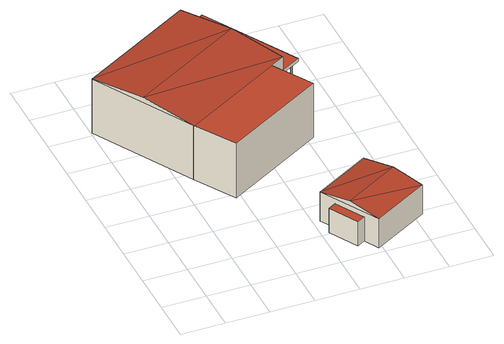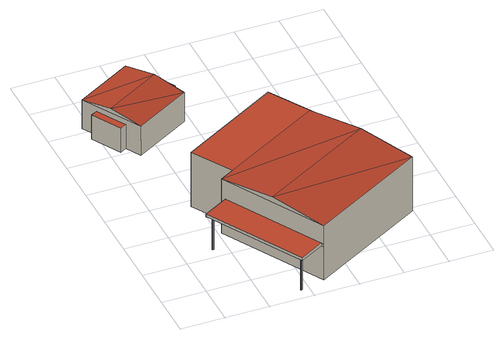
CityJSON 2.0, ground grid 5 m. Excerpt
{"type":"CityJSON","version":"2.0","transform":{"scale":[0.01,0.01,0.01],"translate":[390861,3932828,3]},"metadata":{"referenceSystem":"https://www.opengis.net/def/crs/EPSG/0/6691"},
"CityObjects":{
"building1":{"type":"Building","attributes":{"大字・町コード":"42","町・丁目コード":"3","13+区市町村コード+大字・町コード+町・丁目コード":"13111042003","measuredHeight":7.6,"BuildingDetailAttribute.buildingRoofEdgeArea":258.48,"BuildingDetailAttribute.districtsAndZonesType":"11","BuildingDetailAttribute.surveyYear":2016,"BuildingIDAttribute.prefecture":"13","BuildingIDAttribute.city":"13111"},"address":[{"country":"日本","locality":"東京都大田区羽田空港三丁目"}],"geometry":[{"type":"Solid","lod":"2","boundaries":[[[[0,1,2,3,4,5,6]],[[7,8,9,10,11,12]],[[13,14,15,16,17,18]],[[19,20,21,22,23,24]],[[25,26,27,28,22,21,29,30,31,32,20,19,33]],[[34,28,27,35,36,37,38,26,25]],[[39,40,41,42]],[[43,44,45,46,47]],[[48,46,45]],[[46,48,49]],[[48,50,49]],[[51,52,53,43,47,54]],[[24,23,40,39]],[[42,41,34,25,33]],[[41,40,23,22,28,34]],[[45,5,4,55,33,19,24,39,42,56,50]],[[45,50,48]],[[46,49,54,47]],[[49,50,56,55,4,3]],[[6,5,45,44]],[[54,49,3,2]],[[33,55,56,42]],[[52,1,0,53]],[[52,51,2,1]],[[2,51,54]],[[53,0,6,44,43]],[[32,12,11,20]],[[31,7,12,32]],[[30,8,7,31]],[[29,9,8,30]],[[21,10,9,29]],[[20,11,10,21]],[[38,18,17,26]],[[37,13,18,38]],[[36,14,13,37]],[[35,15,14,36]],[[27,16,15,35]],[[26,17,16,27]]]],"semantics":{"surfaces":[{"type":"GroundSurface"},{"type":"OuterCeilingSurface"},{"type":"RoofSurface"},{"type":"WallSurface"}],"values":[[0,0,0,1,1,1,2,2,2,2,2,2,3,3,3,3,3,3,3,3,3,3,3,3,3,3,3,3,3,3,3,3,3,3,3,3,3,3]]}}]},
"building2":{"type":"Building","attributes":{"大字・町コード":"42","町・丁目コード":"3","13+区市町村コード+大字・町コード+町・丁目コード":"13111042003","measuredHeight":4.3,"BuildingDetailAttribute.buildingRoofEdgeArea":54.15,"BuildingDetailAttribute.districtsAndZonesType":"11","BuildingDetailAttribute.surveyYear":2016,"BuildingIDAttribute.prefecture":"13","BuildingIDAttribute.city":"13111"},"address":[{"country":"日本","locality":"東京都大田区羽田空港三丁目"}],"geometry":[{"type":"Solid","lod":"2","boundaries":[[[[57,58,59,60,61,62,63,64,65,66,67,68]],[[69,70,71,72]],[[73,74,75,76]],[[77,78,79]],[[77,79,80]],[[80,81,77]],[[80,82,81]],[[72,71,63,62]],[[70,64,63,71]],[[65,64,70,69]],[[74,58,57,75]],[[59,58,74,73]],[[76,75,57,68]],[[79,66,65,69,72,62,61,82]],[[76,68,67,78,81,60,59,73]],[[79,82,80]],[[81,78,77]],[[82,61,60,81]],[[78,67,66,79]]]],"semantics":{"surfaces":[{"type":"GroundSurface"},{"type":"RoofSurface"},{"type":"WallSurface"}],"values":[[0,1,1,1,1,1,1,2,2,2,2,2,2,2,2,2,2,2,2]]}}]}
},
"vertices":[
[2080,2091,54],[943,1443,54],[661,1905,54],[10,3047,54],[1307,3787,54],[1967,2630,54],[1806,2539,54],[2149,2862,54],[2159,2862,54],[2164,2853,54],[2158,2845,54],[2148,2845,54],[2144,2854,54],[1582,3857,54],[1592,3857,54],[1596,3848,54],[1591,3840,54],[1581,3840,54],[1576,3849,54],[1842,2849,477],[2148,2845,477],[2158,2845,477],[2216,2844,477],[2222,2835,477],[1941,2675,477],[1473,3841,477],[1581,3840,477],[1591,3840,477],[1649,3839,477],[2164,2853,477],[2159,2862,477],[2149,2862,477],[2144,2854,477],[1325,3757,477],[1605,3917,477],[1596,3848,477],[1592,3857,477],[1582,3857,477],[1576,3849,477],[1941,2675,512],[2222,2835,512],[1605,3917,512],[1325,3757,512],[1803,2543,747],[1805,2539,747],[1966,2630,747],[340,2468,812],[667,1895,747],[1639,3205,812],[10,3047,747],[1307,3787,747],[660,1905,747],[943,1443,748],[2080,2091,748],[661,1905,747],[1307,3787,477],[1307,3787,512],
[1768,176,66],[1580,508,66],[1671,560,66],[1576,727,66],[2216,1092,66],[2312,925,66],[2384,967,66],[2573,635,66],[2501,594,66],[2594,430,66],[1953,65,66],[1860,228,66],[2501,594,373],[2573,635,373],[2384,967,373],[2312,925,373],[1671,560,373],[1580,508,373],[1768,176,373],[1860,228,373],[1766,393,495],[1953,65,434],[2594,430,434],[2407,757,495],[1576,727,434],[2216,1092,434]
]}
